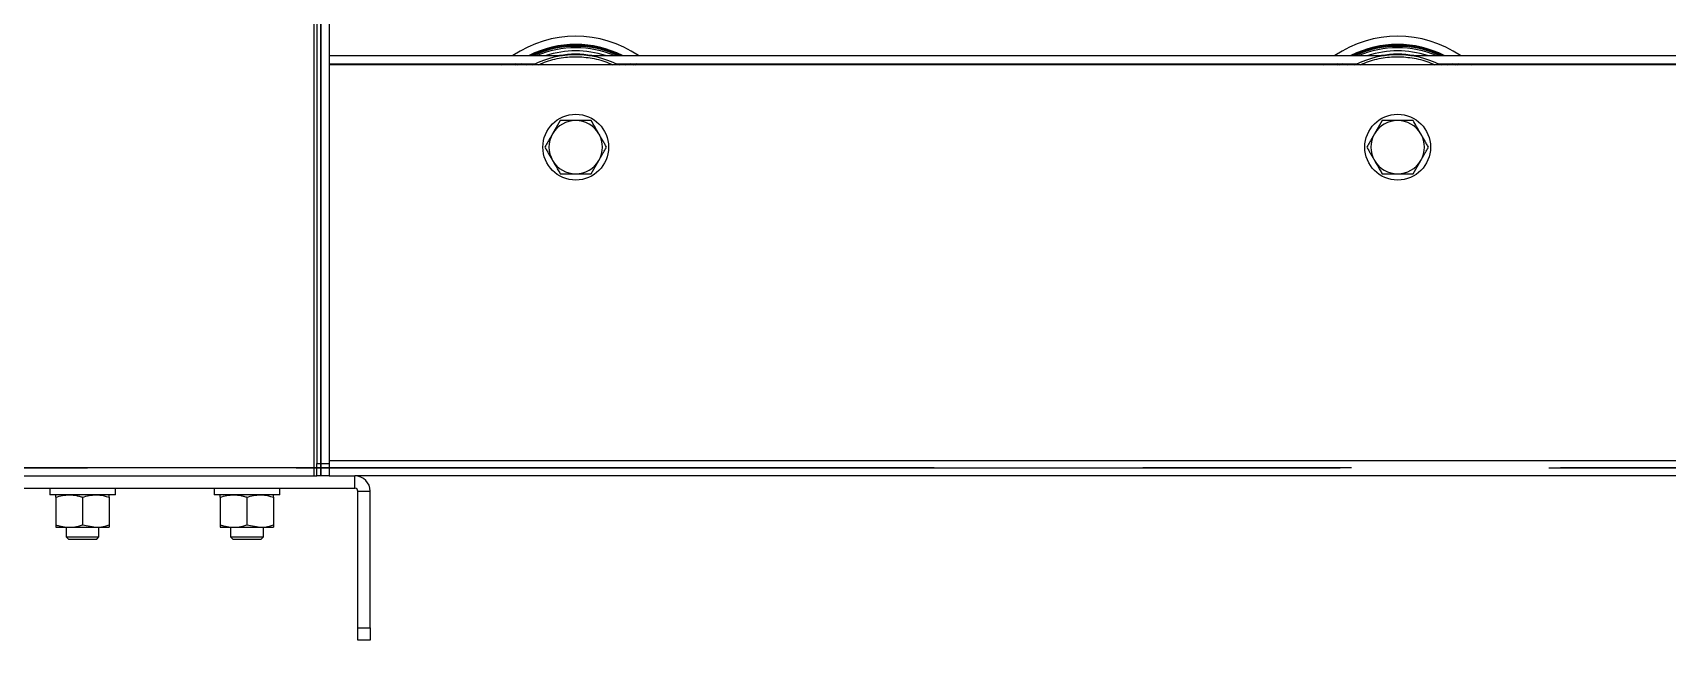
# Model space of a CAD drawing. Header units: millimetres. Extents: x 15 to 415, y 5 to 292.
# Drawn here: x 315.3 to 335.19, y 116.09 to 123.48 of the extents above; entities that cross this region are included whole.
import ezdxf

# ---------------------------------------------------------------- set-up
doc = ezdxf.new("R2010")
doc.units = ezdxf.units.MM
doc.linetypes.add('CENTERX2', pattern=[20.32, 12.7, -2.54, 2.54, -2.54])

msp = doc.modelspace()

# ---------------------------------------------------------------- linework, layer by layer
at = {"color": 7, "linetype": 'Continuous', "lineweight": 25}
for p, q in [((318.72054, 127.58944), (318.72054, 118.08944)), ((318.75737, 127.43944), (318.75737, 118.23944)), ((318.90737, 127.43944), (318.90737, 118.23944)), ((318.90737, 123.20294), (321.74692, 123.20294)), ((322.06781, 123.20294), (331.74692, 123.20294)), ((332.06781, 123.20294), (341.74692, 123.20294)), ((318.90737, 123.10294), (321.41906, 123.10294)), ((344.90737, 123.08944), (318.90737, 123.08944)), ((321.00045, 123.08944), (321.01556, 123.10294)), ((321.17571, 123.10294), (321.15737, 123.08944)), ((321.19725, 123.08944), (321.21665, 123.10294)), ((321.24637, 123.10294), (321.22612, 123.08944)), ((322.39567, 123.10294), (331.41906, 123.10294)), ((322.58861, 123.08944), (322.56836, 123.10294)), ((322.59808, 123.10294), (322.61748, 123.08944)), ((322.65737, 123.08944), (322.63902, 123.10294)), ((322.79917, 123.10294), (322.81428, 123.08944)), ((331.00045, 123.08944), (331.01556, 123.10294)), ((331.17571, 123.10294), (331.15737, 123.08944)), ((331.19725, 123.08944), (331.21665, 123.10294)), ((331.24637, 123.10294), (331.22612, 123.08944)), ((332.39567, 123.10294), (341.41906, 123.10294)), ((332.58861, 123.08944), (332.56836, 123.10294)), ((332.59808, 123.10294), (332.61748, 123.08944)), ((332.65737, 123.08944), (332.63902, 123.10294)), ((332.79917, 123.10294), (332.81428, 123.08944)), ((321.71973, 122.41444), (321.62591, 122.25194)), ((331.71973, 122.41444), (331.62591, 122.25194)), ((322.095, 121.76444), (322.18882, 121.92694)), ((332.095, 121.76444), (332.18882, 121.92694)), ((318.75737, 118.23944), (318.90737, 118.23944)), ((318.75737, 118.08944), (318.75737, 118.23944)), ((318.90737, 118.23944), (318.90737, 118.08944)), ((314.5942, 117.93944), (319.22054, 117.93944)), ((315.0942, 118.08944), (318.72054, 118.08944)), ((315.50737, 117.93944), (315.50737, 117.85944)), ((316.30737, 117.85944), (316.30737, 117.93944)), ((317.50737, 117.93944), (317.50737, 117.85944)), ((318.30737, 117.85944), (318.30737, 117.93944)), ((318.72054, 118.08944), (318.75737, 118.08944)), ((318.90737, 118.08944), (318.75737, 118.08944)), ((318.90737, 118.08944), (319.22054, 118.08944)), ((319.22054, 117.93944), (319.22054, 118.08944)), ((344.90737, 118.08944), (319.22054, 118.08944)), ((316.30737, 117.85944), (315.50737, 117.85944)), ((315.58237, 117.83042), (315.58237, 117.49347)), ((315.90737, 117.83042), (315.90737, 117.49347)), ((316.23237, 117.83042), (316.23237, 117.49347)), ((318.30737, 117.85944), (317.50737, 117.85944)), ((317.58237, 117.83042), (317.58237, 117.49347)), ((317.90737, 117.83042), (317.90737, 117.49347)), ((318.23237, 117.83042), (318.23237, 117.49347)), ((319.25737, 117.90261), (319.40737, 117.90261)), ((319.25737, 116.23944), (319.25737, 117.90261)), ((319.40737, 116.23944), (319.40737, 117.90261)), ((315.58237, 117.46444), (315.74487, 117.46444)), ((315.70737, 117.46444), (315.70737, 117.34717)), ((315.70737, 117.34717), (315.73509, 117.31944)), ((315.70737, 117.34717), (316.10737, 117.34717)), ((315.74487, 117.46444), (316.06987, 117.46444)), ((315.90737, 117.49347), (316.06987, 117.46444)), ((316.06987, 117.46444), (316.23237, 117.46444)), ((316.07964, 117.31944), (316.10737, 117.34717)), ((316.10737, 117.34717), (316.10737, 117.46444)), ((317.58237, 117.46444), (317.74487, 117.46444)), ((317.70737, 117.46444), (317.70737, 117.34717)), ((317.70737, 117.34717), (317.73509, 117.31944)), ((317.70737, 117.34717), (318.10737, 117.34717)), ((317.74487, 117.46444), (318.06987, 117.46444)), ((317.90737, 117.49347), (318.06987, 117.46444)), ((318.06987, 117.46444), (318.23237, 117.46444)), ((318.07964, 117.31944), (318.10737, 117.34717)), ((318.10737, 117.34717), (318.10737, 117.46444)), ((315.73509, 117.31944), (316.07964, 117.31944)), ((317.73509, 117.31944), (318.07964, 117.31944)), ((319.25737, 116.08944), (319.25737, 116.23944)), ((319.25737, 116.23944), (319.40737, 116.23944)), ((319.40737, 116.23944), (319.40737, 116.08944)), ((319.40737, 116.08944), (319.25737, 116.08944))]:
    msp.add_line(p, q, dxfattribs=at)
at = {"color": 7, "linetype": 'CENTERX2'}
for p, q in [((318.80837, 127.58944), (318.80837, 118.08944)), ((318.80837, 118.08944), (318.80837, 127.58944)), ((216.90737, 118.18844), (366.90737, 118.18844)), ((366.90737, 118.18844), (216.90737, 118.18844))]:
    msp.add_line(p, q, dxfattribs=at)
at = {"color": 8, "linetype": 'Continuous', "lineweight": 25}
for p, q in [((321.17366, 123.08944), (321.19243, 123.10294)), ((321.29868, 123.08944), (321.32143, 123.10294)), ((321.37941, 123.08944), (321.40581, 123.10294)), ((322.40892, 123.10294), (322.43532, 123.08944)), ((322.4933, 123.10294), (322.51605, 123.08944)), ((322.62231, 123.10294), (322.64107, 123.08944)), ((331.17366, 123.08944), (331.19243, 123.10294)), ((331.29868, 123.08944), (331.32143, 123.10294)), ((331.37941, 123.08944), (331.40581, 123.10294)), ((332.40892, 123.10294), (332.43532, 123.08944)), ((332.4933, 123.10294), (332.51605, 123.08944)), ((332.62231, 123.10294), (332.64107, 123.08944)), ((318.90737, 118.27627), (344.90737, 118.27627))]:
    msp.add_line(p, q, dxfattribs=at)
at = {"color": 7, "linetype": 'Continuous', "lineweight": 25}
for centre in [(321.90737, 122.08944), (331.90737, 122.08944)]:
    msp.add_circle(centre, 0.4, dxfattribs=at)
for centre, radius, start, end in [((321.90737, 122.08944), 1.35, 55.569721, 124.430279), ((321.90737, 122.08944), 1.25, 62.973947, 117.026053), ((321.90737, 122.08944), 1.22649, 65.213844, 114.786156), ((331.90737, 122.08944), 1.35, 55.569721, 124.430279), ((331.90737, 122.08944), 1.25, 62.973947, 117.026053), ((331.90737, 122.08944), 1.22649, 65.213844, 114.786156), ((321.90737, 122.08944), 1.125, 90, 117.266044), ((321.90737, 122.08944), 1.21, 90, 113.037645), ((321.90737, 122.08944), 1.21, 66.962355, 90), ((321.90737, 122.08944), 1.125, 62.733956, 90), ((331.90737, 122.08944), 1.125, 90, 117.266044), ((331.90737, 122.08944), 1.21, 90, 113.037645), ((331.90737, 122.08944), 1.21, 66.962355, 90), ((331.90737, 122.08944), 1.125, 62.733956, 90), ((321.90737, 122.08944), 0.325, 90, 150), ((321.90737, 122.08944), 0.325, 30, 90), ((331.90737, 122.08944), 0.325, 90, 150), ((331.90737, 122.08944), 0.325, 30, 90), ((321.90737, 122.08944), 0.325, 150, 210), ((321.90737, 122.08944), 0.325, 330, 30), ((331.90737, 122.08944), 0.325, 150, 210), ((331.90737, 122.08944), 0.325, 330, 30), ((321.90737, 122.08944), 0.325, 210, 270), ((321.90737, 122.08944), 0.325, 270, 330), ((331.90737, 122.08944), 0.325, 210, 270), ((331.90737, 122.08944), 0.325, 270, 330), ((319.22054, 117.90261), 0.18683, 0, 90), ((319.22054, 117.90261), 0.03683, 0, 90)]:
    msp.add_arc(centre, radius, start, end, dxfattribs=at)
at = {"color": 8, "linetype": 'Continuous', "lineweight": 25}
for centre, radius, start, end in [((321.90737, 122.08944), 1.24029, 63.866951, 116.133049), ((331.90737, 122.08944), 1.24029, 63.866951, 116.133049), ((321.90737, 122.08944), 1.17068, 72.018173, 107.981827), ((321.90737, 122.08944), 1.13081, 79.961409, 100.038591), ((331.90737, 122.08944), 1.17068, 72.018173, 107.981827), ((331.90737, 122.08944), 1.13081, 79.961409, 100.038591)]:
    msp.add_arc(centre, radius, start, end, dxfattribs=at)
for points in [[(321.45247, 123.08944), (321.46905, 123.09724), (321.54991, 123.13527), (321.70236, 123.1759), (321.90751, 123.19628), (322.11176, 123.17482), (322.26457, 123.13887), (322.34168, 123.09728), (322.35622, 123.08944)], [(331.45247, 123.08944), (331.46905, 123.09724), (331.54991, 123.13527), (331.70236, 123.1759), (331.90751, 123.19628), (332.11176, 123.17482), (332.26457, 123.13887), (332.34168, 123.09728), (332.35622, 123.08944)]]:
    msp.add_open_spline(points, degree=3, knots=[0, 0, 0, 0, 0.05890759, 0.28736724, 0.50291563, 0.71846401, 0.94692366, 1, 1, 1, 1], dxfattribs=at)
at = {"color": 7, "linetype": 'Continuous', "lineweight": 25}
for points, knots in [([(321.90737, 122.41444), (321.89201, 122.41444), (321.82851, 122.41444), (321.76664, 122.41444), (321.71973, 122.41444)], [0, 0, 0, 0, 0.24185142, 1, 1, 1, 1]), ([(322.095, 122.41444), (322.08133, 122.41444), (322.02022, 122.41444), (321.95669, 122.41444), (321.90737, 122.41444)], [0, 0, 0, 0, 0.22371328, 1, 1, 1, 1]), ([(322.18882, 122.25194), (322.1866, 122.2558), (322.16976, 122.28496), (322.13801, 122.33996), (322.10943, 122.38947), (322.095, 122.41444)], [0, 0, 0, 0, 0.07007691, 0.53077766, 1, 1, 1, 1]), ([(331.90737, 122.41444), (331.89201, 122.41444), (331.82851, 122.41444), (331.76664, 122.41444), (331.71973, 122.41444)], [0, 0, 0, 0, 0.24185142, 1, 1, 1, 1]), ([(332.095, 122.41444), (332.08133, 122.41444), (332.02022, 122.41444), (331.95669, 122.41444), (331.90737, 122.41444)], [0, 0, 0, 0, 0.22371328, 1, 1, 1, 1]), ([(332.18882, 122.25194), (332.1866, 122.2558), (332.16976, 122.28496), (332.13801, 122.33996), (332.10943, 122.38947), (332.095, 122.41444)], [0, 0, 0, 0, 0.07007691, 0.53077766, 1, 1, 1, 1]), ([(321.62591, 122.25194), (321.62368, 122.24809), (321.61782, 122.23793), (321.6083, 122.22145), (321.59738, 122.20252), (321.58277, 122.17723), (321.5682, 122.152), (321.55372, 122.1269), (321.54286, 122.1081), (321.53568, 122.09567), (321.53209, 122.08944)], [0, 0, 0, 0, 0.070036107, 0.184842993, 0.299816611, 0.41526294, 0.647866756, 0.765024679, 0.882473115, 1, 1, 1, 1]), ([(322.28264, 122.08944), (322.27507, 122.10257), (322.25988, 122.12888), (322.24051, 122.16242), (322.22481, 122.18961), (322.2129, 122.21025), (322.20088, 122.23105), (322.19285, 122.24498), (322.18882, 122.25194)], [0, 0, 0, 0, 0.2473449, 0.49601219, 0.62098533, 0.74684355, 0.87330953, 1, 1, 1, 1]), ([(331.62591, 122.25194), (331.62368, 122.24809), (331.61782, 122.23793), (331.6083, 122.22145), (331.59738, 122.20252), (331.58277, 122.17723), (331.5682, 122.152), (331.55372, 122.1269), (331.54286, 122.1081), (331.53568, 122.09567), (331.53209, 122.08944)], [0, 0, 0, 0, 0.070036107, 0.184842993, 0.299816611, 0.41526294, 0.647866756, 0.765024679, 0.882473115, 1, 1, 1, 1]), ([(332.28264, 122.08944), (332.27507, 122.10257), (332.25988, 122.12888), (332.24051, 122.16242), (332.22481, 122.18961), (332.2129, 122.21025), (332.20088, 122.23105), (332.19285, 122.24498), (332.18882, 122.25194)], [0, 0, 0, 0, 0.2473449, 0.49601219, 0.62098533, 0.74684355, 0.87330953, 1, 1, 1, 1]), ([(321.53209, 122.08944), (321.53587, 122.0829), (321.54721, 122.06325), (321.56644, 122.02995), (321.58994, 121.98924), (321.60985, 121.95475), (321.62189, 121.93391), (321.62591, 121.92694)], [0, 0, 0, 0, 0.123597525, 0.371247822, 0.621013548, 0.873301388, 1, 1, 1, 1]), ([(321.62591, 121.92694), (321.62813, 121.92309), (321.64009, 121.90239), (321.66174, 121.86488), (321.69089, 121.81438), (321.71001, 121.78128), (321.71973, 121.76444)], [0, 0, 0, 0, 0.07005137, 0.3766066, 0.68307341, 1, 1, 1, 1]), ([(322.18882, 121.92694), (322.19105, 121.9308), (322.20057, 121.94728), (322.21374, 121.9701), (322.22829, 121.9953), (322.23921, 122.01422), (322.25013, 122.03313), (322.26102, 122.05198), (322.27187, 122.07078), (322.27905, 122.08322), (322.28264, 122.08944)], [0, 0, 0, 0, 0.07003681, 0.29977827, 0.41522575, 0.53148028, 0.64786324, 0.76502233, 0.88247194, 1, 1, 1, 1]), ([(331.53209, 122.08944), (331.53587, 122.0829), (331.54721, 122.06325), (331.56644, 122.02995), (331.58994, 121.98924), (331.60985, 121.95475), (331.62189, 121.93391), (331.62591, 121.92694)], [0, 0, 0, 0, 0.123597525, 0.371247822, 0.621013548, 0.873301388, 1, 1, 1, 1]), ([(331.62591, 121.92694), (331.62813, 121.92309), (331.64009, 121.90239), (331.66174, 121.86488), (331.69089, 121.81438), (331.71001, 121.78128), (331.71973, 121.76444)], [0, 0, 0, 0, 0.07005137, 0.3766066, 0.68307341, 1, 1, 1, 1]), ([(332.18882, 121.92694), (332.19105, 121.9308), (332.20057, 121.94728), (332.21374, 121.9701), (332.22829, 121.9953), (332.23921, 122.01422), (332.25013, 122.03313), (332.26102, 122.05198), (332.27187, 122.07078), (332.27905, 122.08322), (332.28264, 122.08944)], [0, 0, 0, 0, 0.07003681, 0.29977827, 0.41522575, 0.53148028, 0.64786324, 0.76502233, 0.88247194, 1, 1, 1, 1]), ([(321.71973, 121.76444), (321.7429, 121.76444), (321.78945, 121.76444), (321.84489, 121.76444), (321.88435, 121.76444), (321.89969, 121.76444), (321.90737, 121.76444)], [0, 0, 0, 0, 0.377424081, 0.758342626, 0.879073433, 1, 1, 1, 1]), ([(321.90737, 121.76444), (321.95669, 121.76444), (322.02022, 121.76444), (322.08133, 121.76444), (322.095, 121.76444)], [0, 0, 0, 0, 0.77628672, 1, 1, 1, 1]), ([(331.71973, 121.76444), (331.7429, 121.76444), (331.78945, 121.76444), (331.84489, 121.76444), (331.88435, 121.76444), (331.89969, 121.76444), (331.90737, 121.76444)], [0, 0, 0, 0, 0.377424081, 0.758342626, 0.879073433, 1, 1, 1, 1]), ([(331.90737, 121.76444), (331.95669, 121.76444), (332.02022, 121.76444), (332.08133, 121.76444), (332.095, 121.76444)], [0, 0, 0, 0, 0.77628672, 1, 1, 1, 1]), ([(315.58237, 117.83042), (315.60876, 117.83853), (315.66202, 117.8549), (315.71708, 117.85792), (315.74487, 117.85944)], [0, 0, 0, 0, 0.49545796, 1, 1, 1, 1]), ([(315.58237, 117.83042), (315.58237, 117.8348), (315.58237, 117.85181), (315.58237, 117.85619), (315.58237, 117.85944)], [0, 0, 0, 0, 0.257551345, 1, 1, 1, 1]), ([(315.74487, 117.85944), (315.74872, 117.85941), (315.7652, 117.85927), (315.79437, 117.85709), (315.83225, 117.85108), (315.87002, 117.84225), (315.8949, 117.83437), (315.90737, 117.83042)], [0, 0, 0, 0, 0.07004251, 0.29980267, 0.53082452, 0.76502218, 1, 1, 1, 1]), ([(315.90737, 117.83042), (315.93376, 117.83853), (315.98702, 117.8549), (316.04208, 117.85792), (316.06987, 117.85944)], [0, 0, 0, 0, 0.49545796, 1, 1, 1, 1]), ([(316.06987, 117.85944), (316.07372, 117.85942), (316.12859, 117.859), (316.18237, 117.84419), (316.23237, 117.83042)], [0, 0, 0, 0, 0.07021477, 1, 1, 1, 1]), ([(316.23237, 117.83042), (316.23237, 117.8348), (316.23237, 117.85181), (316.23237, 117.85619), (316.23237, 117.85944)], [0, 0, 0, 0, 0.25755135, 1, 1, 1, 1]), ([(317.58237, 117.83042), (317.60876, 117.83853), (317.66202, 117.8549), (317.71708, 117.85792), (317.74487, 117.85944)], [0, 0, 0, 0, 0.49545796, 1, 1, 1, 1]), ([(317.58237, 117.83042), (317.58237, 117.8348), (317.58237, 117.85181), (317.58237, 117.85619), (317.58237, 117.85944)], [0, 0, 0, 0, 0.257551345, 1, 1, 1, 1]), ([(317.74487, 117.85944), (317.74872, 117.85941), (317.7652, 117.85927), (317.79437, 117.85709), (317.83225, 117.85108), (317.87002, 117.84225), (317.8949, 117.83437), (317.90737, 117.83042)], [0, 0, 0, 0, 0.07004251, 0.29980267, 0.53082452, 0.76502218, 1, 1, 1, 1]), ([(317.90737, 117.83042), (317.93376, 117.83853), (317.98702, 117.8549), (318.04208, 117.85792), (318.06987, 117.85944)], [0, 0, 0, 0, 0.49545796, 1, 1, 1, 1]), ([(318.06987, 117.85944), (318.07372, 117.85942), (318.12859, 117.859), (318.18237, 117.84419), (318.23237, 117.83042)], [0, 0, 0, 0, 0.07021477, 1, 1, 1, 1]), ([(318.23237, 117.83042), (318.23237, 117.8348), (318.23237, 117.85181), (318.23237, 117.85619), (318.23237, 117.85944)], [0, 0, 0, 0, 0.25755135, 1, 1, 1, 1]), ([(315.58237, 117.49347), (315.59548, 117.48932), (315.62176, 117.48101), (315.66209, 117.47189), (315.70319, 117.46564), (315.73094, 117.46484), (315.74487, 117.46444)], [0, 0, 0, 0, 0.24726861, 0.49536257, 0.74687401, 1, 1, 1, 1]), ([(315.58237, 117.49347), (315.58237, 117.48909), (315.58237, 117.47208), (315.58237, 117.4677), (315.58237, 117.46444)], [0, 0, 0, 0, 0.25755135, 1, 1, 1, 1]), ([(315.74487, 117.46444), (315.74872, 117.46447), (315.80359, 117.46489), (315.85737, 117.4797), (315.90737, 117.49347)], [0, 0, 0, 0, 0.07021477, 1, 1, 1, 1]), ([(316.06987, 117.46444), (316.07372, 117.46447), (316.12859, 117.46489), (316.18237, 117.4797), (316.23237, 117.49347)], [0, 0, 0, 0, 0.070214766, 1, 1, 1, 1]), ([(316.23237, 117.49347), (316.23237, 117.48909), (316.23237, 117.47208), (316.23237, 117.4677), (316.23237, 117.46444)], [0, 0, 0, 0, 0.257551345, 1, 1, 1, 1]), ([(317.58237, 117.49347), (317.59548, 117.48932), (317.62176, 117.48101), (317.66209, 117.47189), (317.70319, 117.46564), (317.73094, 117.46484), (317.74487, 117.46444)], [0, 0, 0, 0, 0.24726861, 0.49536257, 0.74687401, 1, 1, 1, 1]), ([(317.58237, 117.49347), (317.58237, 117.48909), (317.58237, 117.47208), (317.58237, 117.4677), (317.58237, 117.46444)], [0, 0, 0, 0, 0.25755135, 1, 1, 1, 1]), ([(317.74487, 117.46444), (317.74872, 117.46447), (317.80359, 117.46489), (317.85737, 117.4797), (317.90737, 117.49347)], [0, 0, 0, 0, 0.07021477, 1, 1, 1, 1]), ([(318.06987, 117.46444), (318.07372, 117.46447), (318.12859, 117.46489), (318.18237, 117.4797), (318.23237, 117.49347)], [0, 0, 0, 0, 0.070214766, 1, 1, 1, 1]), ([(318.23237, 117.49347), (318.23237, 117.48909), (318.23237, 117.47208), (318.23237, 117.4677), (318.23237, 117.46444)], [0, 0, 0, 0, 0.257551345, 1, 1, 1, 1])]:
    msp.add_open_spline(points, degree=3, knots=knots, dxfattribs=at)

doc.saveas('drawing.dxf')
